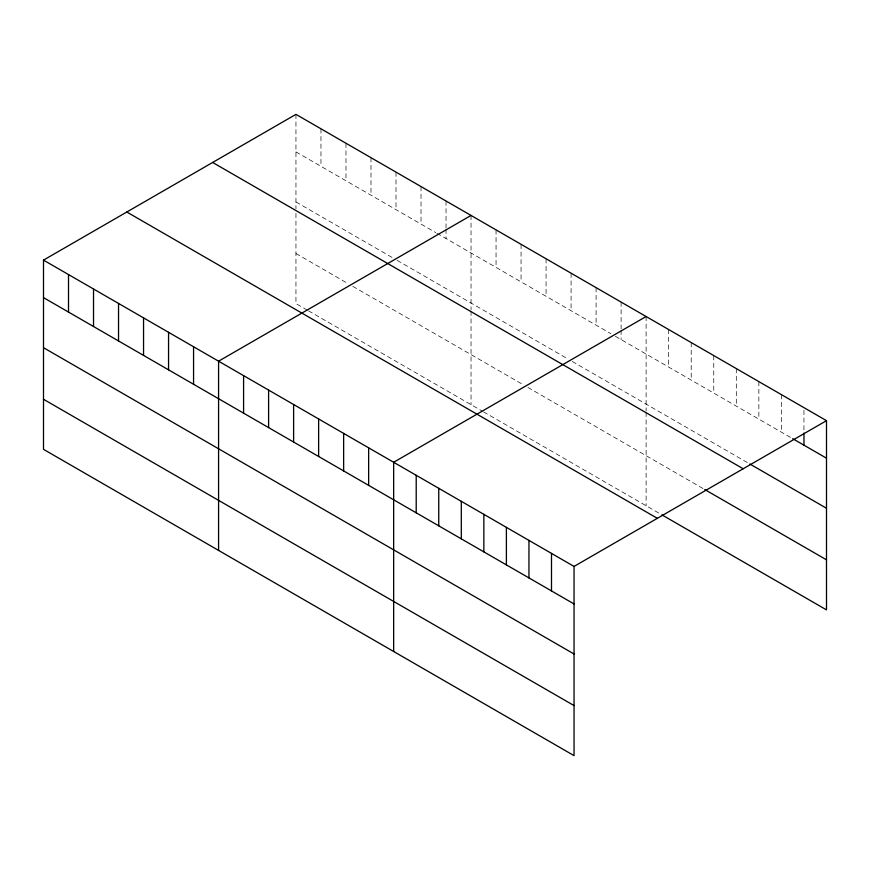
<?xml version="1.0" encoding="UTF-8"?>
<svg xmlns="http://www.w3.org/2000/svg" width="870" height="870" viewBox="0 0 870 870"><rect width="100%" height="100%" fill="white"/><g stroke="black" fill="none" stroke-linecap="round" stroke-linejoin="round"><path stroke-width="0.65" stroke-dasharray="4.35 3.26" d="M295.952 114.361L295.952 208.735M295.952 151.88L435.794 232.616M436.925 233.28L610.87 333.699M615.416 336.32L791.548 438.012M295.952 201.949L392.587 257.737M397.144 260.358L567.675 358.821M572.221 361.441L748.711 463.34M295.952 253.518L348.25 283.718M352.796 286.339L523.338 384.79M527.883 387.422L703.612 488.875M307.327 310.144L295.952 303.576L295.952 210.083M308.458 310.797L482.404 411.227M483.546 411.88L660.776 514.203M803.956 410.325L803.956 431.77M781.401 394.632L781.401 432.151M758.857 381.615L758.857 419.133M736.303 368.597L736.303 406.116M713.759 355.58L713.759 393.099M691.215 342.562L691.215 380.081M668.66 329.534L668.66 367.064M646.116 316.517L646.116 410.89M646.116 412.249L646.116 505.742M621.104 302.086L621.104 328.882M621.104 330.23L621.104 339.604M596.091 287.644L596.091 325.162M571.079 273.202L571.079 310.731M546.066 258.76L546.066 296.289M521.054 244.318L521.054 281.847M496.052 229.876L496.052 267.405M471.04 215.445L471.04 309.807M471.04 311.166L471.04 404.659M446.027 201.003L446.027 227.799M446.027 229.147L446.027 238.521M421.015 186.561L421.015 224.09M396.002 172.119L396.002 209.648M370.99 157.677L370.99 195.206M345.977 143.235L345.977 180.764M320.965 128.803L320.965 166.322"/><path stroke-width="1.3" d="M43.5 260.119L574.048 566.424L574.048 755.639L43.5 449.333L43.5 260.119L295.952 114.361L826.5 420.667L826.5 609.881L661.896 514.855M471.04 215.445L218.577 361.191L218.577 550.416M646.116 316.517L393.653 462.274L393.653 651.5M574.048 566.424L826.5 420.667M792.679 438.665L826.5 458.185M749.831 463.993L826.5 508.254M212.65 162.462L743.187 468.767M704.743 489.527L826.5 559.823M126.813 212.019L657.35 518.324M43.5 297.638L574.048 603.943M43.5 347.695L574.048 654.001M43.5 399.276L574.048 705.581M803.956 433.108L803.956 445.168M551.493 553.407L551.493 590.926M528.949 540.379L528.949 577.908M506.394 527.361L506.394 564.891M483.85 514.344L483.85 551.874M461.307 501.327L461.307 538.856M438.752 488.309L438.752 525.839M416.208 475.292L416.208 512.822M368.652 447.832L368.652 485.362M343.639 433.39L343.639 470.92M318.627 418.959L318.627 456.478M293.614 404.517L293.614 442.036M268.602 390.075L268.602 427.605M243.589 375.633L243.589 413.163M193.564 346.749L193.564 384.279M168.552 332.318L168.552 369.837M143.55 317.876L143.55 355.395M118.537 303.434L118.537 340.964M93.525 288.992L93.525 326.522M68.512 274.55L68.512 312.08"/></g></svg>
